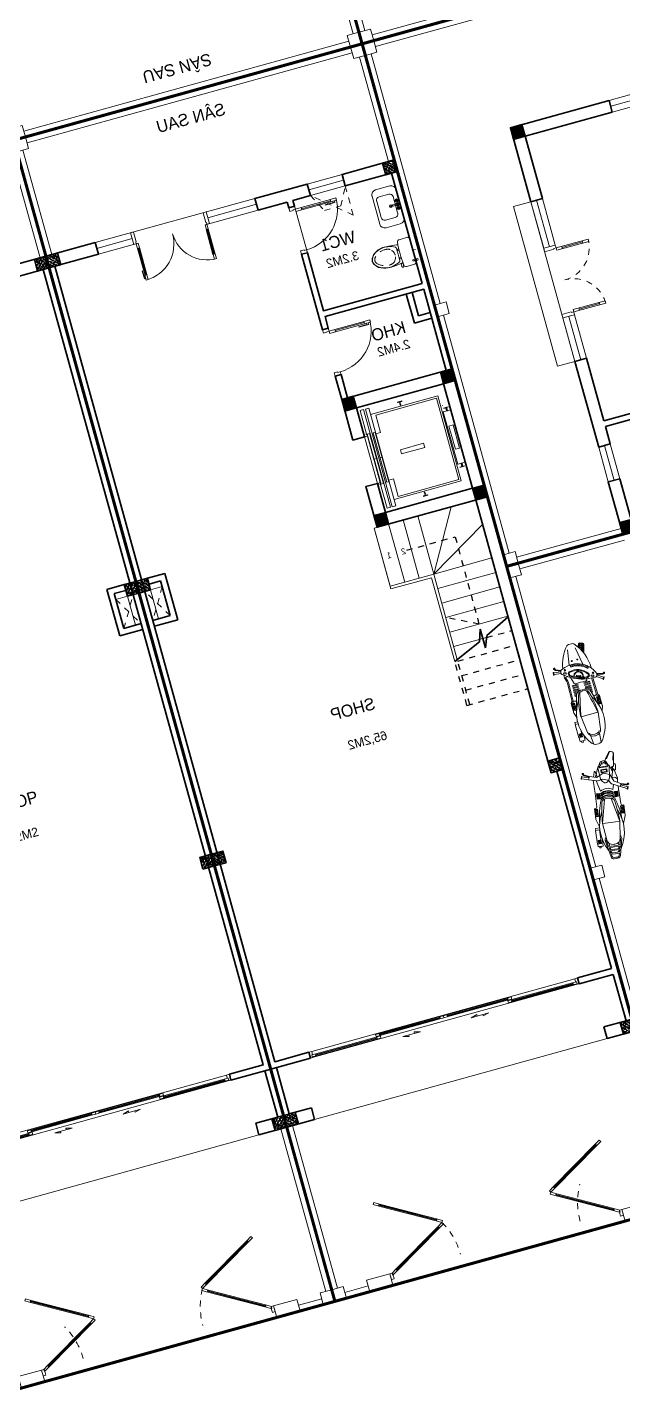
# Model space of a CAD drawing. Header units: metres. Extents: x 568336 to 569219, y 2065964 to 2066430.
# Drawn here: x 568522.05 to 568531.94, y 2066368.65 to 2066391.43 of the extents above; entities that cross this region are included whole.
import ezdxf

# ---------------------------------------------------------------- set-up
doc = ezdxf.new("R2010")
doc.units = ezdxf.units.M
for name, pattern in [('$AUDIT_BAD_LTYPE2', [0]), ('DASHDOT2', [0.5, 0.25, -0.125, 0, -0.125]), ('HIDDEN', [0.375, 0.25, -0.125]), ('HIDDEN2', [0.1875, 0.125, -0.0625]), ('xref-thap C (mb tang 32-2)$0$HIDDEN', [0.375, 0.25, -0.125])]:
    doc.linetypes.add(name, pattern=pattern)
doc.layers.get('0').update_dxf_attribs({"linetype": 'CONTINUOUS'})
for name, color, linetype, lineweight in [('-CONCRETE', 1, 'CONTINUOUS', 35), ('-DIM', 9, 'CONTINUOUS', 13), ('-DOOR', 137, 'CONTINUOUS', 9), ('-FURNITURE', 46, 'CONTINUOUS', 9), ('-HATCH', 8, 'CONTINUOUS', 5), ('-HIDE', 3, 'HIDDEN', 13), ('-LINE1', 7, 'CONTINUOUS', 18), ('-LINE2', 252, 'CONTINUOUS', 9), ('-STEEL1', 1, 'CONTINUOUS', 35), ('-TEXT', 7, 'CONTINUOUS', 15), ('-WALL', 4, 'CONTINUOUS', 35), ('text', 7, 'CONTINUOUS', 13), ('TEXT25', 2, 'CONTINUOUS', 13)]:
    doc.layers.add(name, color=color, linetype=linetype, lineweight=lineweight)
for name, color, linetype in [('-RANH GIOI LO DAT', 12, 'CONTINUOUS'), ('1-NETMANH', 8, 'CONTINUOUS'), ('APOLIC', 7, 'CONTINUOUS')]:
    doc.layers.add(name, color=color, linetype=linetype)
doc.styles.add('SVN_AVO_thuong', font='')
doc.styles.add('T1', font='', dxfattribs={"height": 200})
doc.styles.add('vnavanth', font='', dxfattribs={"width": 0.8})
doc.styles.get('SVN_AVO_thuong').set_extended_font_data('SVN-Avo')
doc.styles.get('T1').set_extended_font_data('VNgeometric Light')
doc.styles.get('vnavanth').set_extended_font_data('.VnAvantH')

# ---------------------------------------------------------------- blocks, each defined once
blk = doc.blocks.new('A$C49AC32B8')
h = blk.add_hatch()
h.set_pattern_fill('ANSI31', color=256, scale=100, angle=405, style=0)
h.set_pattern_definition([(90, (1628.179, -139081.394), (-12.5, 1e-15), [])])
h.paths.add_polyline_path([(-545, -149), (-545, -107), (-667, -107), (-667, -149)])
h.paths.add_polyline_path([(-545, 276), (-545, 319), (-667, 319), (-667, 276)])
h = blk.add_hatch()
h.set_pattern_fill('ANSI31', color=256, scale=150, angle=315, style=0)
h.set_pattern_definition([(2e-15, (1485.97, -142180.918), (2e-15, 18.75), [])])
edge = h.paths.add_edge_path()
edge.add_arc((142, 1), 10, 291.0634, 432.0495)
edge.add_arc((142, 169), 10, 287.9505, 428.9366)
edge.add_arc((204, 63), 30, 298.7342, 336.6848)
edge.add_arc((204, 107), 30, 383.3152, 421.2658)
edge.add_line((152, 3), (218, 36))
edge.add_line((152, 167), (218, 133))
edge.add_line((146, 10), (129, 18))
edge.add_line((129, 18), (129, 82))
edge.add_line((129, 146), (129, 82))
edge.add_line((146, 159), (129, 146))
edge.add_arc((153, 85), 85.6, 336.6848, 359.9863)
edge.add_arc((153, 85), 85.6, 360.0137, 383.3152)
for points in [[(-199, 441, 2.509808), (-207, 452)], [(-594, 214, 0.25966), (-1245, 189, 0.25966)], [(-403, 141, 0.365685), (-444, 190, 0.035711), (-794, 231), (-1073, 197)], [(-839, 284), (-712, 329), (-712, 329, -0.085491), (-702, 331), (-535, 331), (-535, 315), (-535, 315, 0.389594), (-508, 286), (-508, 286), (-285, 281), (-285, 281, 0.038668), (-280, 281), (-280, 281, 0.005075), (-210, 283)], [(-765, -104, 0.080514), (-403, -28), (-403, -28, 0.201101), (-366, 85), (-366, 85, 0.201101), (-403, 198), (-403, 198, 0.080514), (-765, 273)], [(-244, 438, 1), (-248, 447), (-248, 447), (-280, 433), (-280, 433, 1), (-276, 424)], [(-10, -301), (-42, -189), (7, -167), (7, -167), (-21, -52), (-21, -52, -0.213812), (-21, -44), (-21, -44), (32, 67), (32, 67, 0.201882), (33, 75), (33, 75), (0, 164), (0, 164, 0.201882), (-5, 169), (-5, 169), (-117, 220), (-117, 220, -0.213812), (-123, 226), (-123, 226), (-175, 332), (-175, 332), (-226, 318), (-278, 434)], [(-226, 318), (-163, 182), (-163, 182, 0.213812), (-158, 176), (-158, 176), (-95, 132), (-61, 38), (-81, -36), (-81, -36, 0.213812), (-81, -44), (-81, -44), (-42, -189)], [(-185, 330), (-211, 418), (-211, 418, -0.119246), (-211, 432), (-211, 432), (-207, 453)], [(-199, 441), (-201, 433), (-201, 433, 0.119246), (-200, 418), (-200, 418), (-175, 332)], [(-149, 279), (-78, 291), (74, 249, -1.090751), (74, 234, 0.1744), (38, 220), (146, 178), (146, 178, -0.70664), (146, 159)], [(-64, 196, 0.330008), (-78, 272), (-78, 272, -0.752015), (-78, 291)], [(232, 118, 0.024274), (362, 201), (362, 201, 0.338506), (373, 235), (373, 235), (373, 235), (364, 260), (364, 260, 0.338506), (333, 279), (333, 279, 0.032613), (128, 248), (128, 248), (127, 238), (53, 214)], [(160, 255, 0.671768), (145, 286), (145, 286), (70, 279), (70, 279, 0.734542), (71, 250)], [(-1030, 202, 0.218308), (-1079, 224), (-1079, 224), (-1360, 164), (-1360, 164, 0.353851), (-1399, 115), (-1399, 85), (-1399, 54, 0.353851), (-1360, 5), (-1360, 5), (-1079, -55), (-1079, -55, 0.218308), (-1030, -33)], [(-1280, 161, 0.112845), (-1300, 121)], [(-1300, 49, 0.112845), (-1280, 9)], [(-1075, 205), (-1073, 197), (-1073, 197, 0.379173), (-1161, 98)], [(-1073, -27, -0.379173), (-1161, 72, 0.379173), (-1073, -27), (-1073, -27), (-1075, -35)], [(-1073, -27), (-794, -61), (-794, -61, 0.035711), (-444, -21), (-444, -21, 0.365685), (-403, 28)], [(-415, -4, 0.315879), (-415, 173)], [(-75, -66), (-259, -18), (-259, -18, 0.336681), (-259, 187), (-259, 187), (-176, 209)], [(137, 182), (-58, 160), (-58, 160, 0.114874), (-118, 116), (-118, 116, 0.363628), (-118, 51), (-118, 51, 0.117419), (-57, 6)], [(-17, -71), (146, -9), (146, -9, 0.70664), (146, 10)], [(152, 3), (218, 36), (218, 36, 0.167121), (231, 51), (231, 51, 0.102024), (238, 85), (238, 85, 0.102024), (231, 119), (231, 119, 0.167121), (218, 133), (218, 133), (152, 167)], [(-1245, -19, 0.25966), (-594, -44)], [(-61, -117), (-136, -117), (-136, -117, 0.010417), (-280, -111), (-280, -111, 0.038668), (-285, -111), (-285, -111), (-508, -116), (-508, -116, 0.389594), (-535, -146), (-535, -146), (-535, -161), (-702, -161, -0.085491), (-712, -159), (-712, -159), (-839, -114)], [(38, -50, 0.1744), (74, -64), (74, -64, -1.090751), (74, -79), (74, -79), (-9, -102)], [(-3, -171), (34, -256), (34, -256, 0.119246), (43, -267), (43, -267), (59, -280)], [(7, -167), (43, -249), (43, -249, 0.119246), (51, -261), (51, -261), (58, -266)], [(-12, -302, 1), (-9, -312), (-9, -312), (24, -302), (24, -302, 1), (22, -292)], [(59, -280, 2.509808), (58, -266)]]:
    blk.add_lwpolyline(points, format="xyb")
for points in [[(-403, 28), (-794, -61), (-794, -61), (-794, 85), (-794, 231), (-794, 231), (-403, 141)], [(-276, 424), (-244, 438)], [(-197, 326), (-246, 437)], [(82, 203), (118, 217), (127, 238)], [(227, 253), (352, 275)], [(-1262, 151), (-1289, 148)], [(-1262, 19), (-1289, 21)], [(-1206, 156), (-1242, 153)], [(-1206, 13), (-1242, 17)], [(-1075, 205), (-1186, 181), (-1186, 85), (-1186, -11), (-1075, -35)], [(-1136, 164), (-1186, 158)], [(-1136, 6), (-1186, 11)], [(38, 220), (-61, 195)], [(-58, 6), (131, -14)], [(146, 159), (129, 146), (129, 82), (129, 18), (146, 10)], [(263, 153), (373, 216)], [(-1121, -185), (-1165, -185), (-1165, -99), (-1031, -99)], [(-859, -116), (-859, -185), (-892, -185)], [(38, -50), (-21, -44)], [(-14, -176), (19, -293)], [(-12, -302), (22, -292)]]:
    blk.add_lwpolyline(points)
for points in [[(-667, 319), (-667, 276), (-545, 276), (-545, 319)], [(-382, 207), (-382, 262), (-373, 262), (-373, 207)], [(-362, 207), (-362, 262), (-353, 262), (-353, 207)], [(-342, 207), (-342, 262), (-333, 262), (-333, 207)], [(-322, 207), (-322, 262), (-313, 262), (-313, 207)], [(-302, 207), (-302, 262), (-293, 262), (-293, 207)], [(-1262, 165), (-1300, 157), (-1300, 85), (-1300, 13), (-1300, 13), (-1262, 5), (-1262, 85)], [(-1242, 169), (-1242, 85), (-1242, 1), (-1242, 1), (-1206, -7), (-1206, -7), (-1206, 85), (-1206, 177), (-1206, 177)], [(-1161, 85), (-1161, 98)], [(-1161, 85), (-1161, 72)], [(95, 132), (95, 35), (44, 35), (44, 132)], [(85, 122), (85, 45), (54, 45), (54, 122)], [(-1165, -135), (-1165, -161), (-1188, -161), (-1188, -135)], [(-892, -190), (-892, -123), (-1121, -123), (-1121, -190)], [(-1111, -130), (-1111, -138), (-1063, -138), (-1063, -130)], [(-1111, -145), (-1111, -152), (-1063, -152), (-1063, -145)], [(-1111, -159), (-1111, -167), (-1063, -167), (-1063, -159)], [(-667, -149), (-667, -107), (-545, -107), (-545, -149)], [(-382, -37), (-382, -92), (-373, -92), (-373, -37)], [(-362, -37), (-362, -92), (-353, -92), (-353, -37)], [(-342, -37), (-342, -92), (-333, -92), (-333, -37)], [(-322, -37), (-322, -92), (-313, -92), (-313, -37)], [(-302, -37), (-302, -92), (-293, -92), (-293, -37)]]:
    blk.add_lwpolyline(points, close=True)
for points in [[(-1379, 115), (-1379, 85), (-1379, 54), (-1379, 54, 0.353851), (-1356, 25), (-1356, 25), (-1320, 17), (-1320, 17), (-1320, 85), (-1320, 152), (-1320, 152), (-1356, 145), (-1356, 145, 0.353851)], [(-366, 187), (-379, 187), (-379, 187, -0.363938), (-379, -18), (-379, -18), (-366, -18), (-366, -18, 0.336681)], [(-329, 187), (-342, 187), (-342, 187, -0.363938), (-342, -18), (-342, -18), (-329, -18), (-329, -18, 0.336681)], [(-311, 187), (-298, 187), (-298, 187, -0.336681), (-298, -18), (-298, -18), (-311, -18), (-311, -18, 0.363938)]]:
    blk.add_lwpolyline(points, format="xyb", close=True)
blk = doc.blocks.new('A$C1D9F77BD')
h = blk.add_hatch()
h.set_pattern_fill('ANSI31', color=256, scale=100, angle=405, style=0)
h.set_pattern_definition([(90, (2076.775, -139234.453), (-12.5, 1e-15), [])])
h.paths.add_polyline_path([(-219, -260), (-219, -302), (-97, -302), (-97, -260)])
h.paths.add_polyline_path([(-97, 123), (-97, 166), (-219, 166), (-219, 123)])
h = blk.add_hatch()
h.set_pattern_fill('ANSI31', color=256, scale=170, angle=335, style=0)
h.set_pattern_definition([(20, (-186.436, -139188.296), (-7.267928, 19.9684682), [])])
h.paths.add_polyline_path([(494, -160), (533, -162, 0.210627), (424, 135), (397, 109, -0.250766)])
h = blk.add_hatch()
h.set_pattern_fill('BOX', color=256, scale=60, angle=290, style=0)
h.set_pattern_definition([(20, (2080.745, -138865.224), (-20.521209, 56.381557), []), (20, (2085.875, -138879.32), (-20.521209, 56.381557), []), (290, (2080.745, -138865.224), (56.381557, 20.521209), [-15, 15]), (290, (2094.84, -138860.093), (56.381557, 20.521209), [-15, 15]), (290, (2108.936, -138854.963), (56.381557, 20.521209), [15, -15]), (290, (2123.03, -138849.83), (56.381557, 20.521209), [15, -15]), (20, (2091.006, -138893.414), (-20.521209, 56.381557), [15, -15]), (20, (2096.136, -138907.51), (-20.521209, 56.381557), [15, -15])])
h.paths.add_polyline_path([(830, 67, 0.414214), (842, 93), (833, 116), (825, 139, 0.414214), (799, 151), (658, 113, -0.052547), (783, 45)])
for p, q in [((157, 313), (186, 333)), ((163, 305), (192, 325)), ((231, 209), (165, 307)), ((257, 224), (190, 323)), ((243, 329), (247, 350)), ((275, 231), (243, 220)), ((268, 231), (244, 315)), ((253, 329), (255, 338)), ((278, 234), (254, 315)), ((-687, 10), (-840, -5)), ((-346, 78), (-624, 44)), ((-346, -68), (-344, 78)), ((-263, 176), (-340, 149)), ((-87, 178), (-253, 178)), ((-87, 178), (-59, 152)), ((-87, 162), (-87, 178)), ((-59, 132), (-72, 83)), ((228, 148), (-59, 152)), ((230, 128), (-59, 132)), ((226, 181), (233, 80)), ((237, 47), (228, 44)), ((279, 102), (286, 105)), ((289, -4), (286, 5)), ((286, 2), (289, -7)), ((397, 109), (424, 135)), ((786, -5), (488, 47)), ((658, 113), (799, 151)), ((783, 45), (830, 67)), ((825, 139), (842, 93)), ((833, 116), (842, 92)), ((-854, -55), (-854, -81)), ((-687, -147), (-840, -132)), ((-712, -55), (-712, -68)), ((-712, -81), (-712, -68)), ((-346, -214), (-624, -180)), ((-346, -68), (-348, -214)), ((-59, -269), (-72, -219)), ((330, -208), (228, -181)), ((339, -142), (342, -151)), ((401, -228), (409, -226)), ((494, -160), (533, -162)), ((786, -132), (532, -176)), ((866, -43), (866, -93)), ((-263, -312), (-340, -285)), ((-87, -314), (-253, -314)), ((-67, -299), (-87, -314)), ((-87, -299), (-87, -314)), ((214, -264), (-59, -269)), ((222, -284), (-59, -289)), ((347, -293), (349, -309)), ((413, -325), (352, -241)), ((436, -343), (449, -460)), ((484, -331), (452, -343)), ((465, -337), (479, -457)), ((474, -335), (510, -415)), ((484, -331), (518, -409)), ((518, -426), (535, -440)), ((526, -420), (533, -426)), ((447, -460), (481, -456)), ((448, -470), (482, -466))]:
    blk.add_line(p, q)
for points in [[(-219, 166), (-219, 123), (-97, 123), (-97, 166)], [(243, 167), (258, 126), (277, 133), (262, 174)], [(301, -38), (327, -108), (340, -103), (314, -33)], [(-736, -288), (-736, -314), (-760, -314), (-760, -288)], [(-662, -284), (-662, -291), (-615, -291), (-615, -284)], [(-662, -298), (-662, -305), (-615, -305), (-615, -298)], [(-662, -312), (-662, -320), (-615, -320), (-615, -312)], [(-219, -302), (-219, -260), (-97, -260), (-97, -302)], [(417, -303), (402, -263), (421, -256), (436, -296)]]:
    blk.add_lwpolyline(points, close=True)
at = {"linetype": 'HIDDEN2', "ltscale": 200}
for points in [[(21, 54), (21, 80), (6, 80), (6, 59)], [(53, 36), (53, 80), (38, 80), (38, 48)], [(70, -143), (70, -217), (85, -217), (85, 80), (70, 80), (70, 7)], [(6, -196), (6, -217), (21, -217), (21, -190)], [(38, -184), (38, -217), (53, -217), (53, -172)]]:
    blk.add_lwpolyline(points, dxfattribs=at)
for points in [[(103, 80), (103, -217), (118, -217), (118, 80)], [(141, 80), (141, -217), (157, -217), (157, 80)], [(175, 80), (175, -217), (190, -217), (190, 80)]]:
    blk.add_lwpolyline(points, close=True, dxfattribs=at)
for points in [[(-673, -338), (-736, -338), (-736, -252), (-655, -252)], [(-575, -277), (-673, -277), (-673, -343), (-443, -343), (-443, -290)], [(-410, -288), (-410, -338), (-443, -338)]]:
    blk.add_lwpolyline(points)
for centre, radius in [((306, 173), 12.8), ((588, -21), 7.7), ((588, -116), 7.7), ((470, -267), 12.8)]:
    blk.add_circle(centre, radius)
for centre, radius, start, end in [((160, 309), 5, 124.1044, 304.1044), ((189, 329), 5, 304.1044, 124.1044), ((273, 323), 30, 169.0525, 196.2532), ((257, 348), 10, 259.1414, 172.2448), ((283, 324), 30, 169.0525, 196.2532), ((141, -138), 393, 330.5976, 70.0474), ((-754, -55), 100, 117.4832, 180), ((-427, -480), 634, 55.5021, 126.0244), ((-612, -55), 100, 96.9386, 180), ((-544, -68), 141, 150.1191, 209.8708), ((-640, -13), 30, 97.8829, 150.1191), ((-344, -1040), 1118, 69.8271, 90.0821), ((-1499, -5836), 6026, 75.1425, 78.9494), ((-253, 148), 30, 90, 109.5456), ((-369, -1036), 1157, 69.0112, 80.8998), ((-57, 162), 30, 180, 265.1424), ((-92, -68), 154, 329.829, 30.171), ((-4, -12), 50, 0, 25.0581), ((-71, -55), 153, 355.1878, 40.6702), ((235, 15), 30, 104.7219, 204.7762), ((-4326, -68), 4535, 359.103, 0.897), ((216, 158), 30, 265.1424, 274.0002), ((254, 191), 30, 110.3225, 200.3225), ((916, 150), 686, 185.8827, 214.7623), ((303, 58), 50, 110.3225, 185.9041), ((808, 110), 557, 185.9041, 214.741), ((303, 58), 35, 110.3225, 185.9041), ((808, 110), 542, 185.9041, 214.741), ((296, 55), 50, 71.5538, 110.3225), ((296, 55), 35, 71.5538, 110.3225), ((314, -74), 81.8, 290.3225, 110.3225), ((148, -134), 273, 345.336, 55.3091), ((148, -134), 288, 345.336, 55.3091), ((399, -513), 678, 48.0397, 90.6167), ((194, -117), 303, 351.845, 48.155), ((806, 132), 20, 20, 110), ((823, 86), 20, 290, 20), ((-754, -81), 100, 180, 242.5168), ((-427, 343), 634, 233.9756, 304.5871), ((-612, -81), 100, 180, 263.0614), ((-640, -124), 30, 209.8708, 262.182), ((-1307, 4922), 5225, 280.57, 285.0028), ((-349, 930), 1145, 270.1592, 289.9315), ((-369, 899), 1157, 279.1002, 290.9888), ((-4, -125), 50, 334.9419, 0), ((-71, -81), 153, 319.3298, 4.8122), ((235, -152), 30, 155.2238, 255.2781), ((314, -74), 71.8, 290.3225, 110.3225), ((391, -179), 50, 214.741, 290.3225), ((391, -179), 35, 214.741, 290.3225), ((382, -185), 35, 290.3225, 329.0913), ((384, -182), 50, 290.3225, 329.0913), ((399, 376), 678, 278.7378, 311.9603), ((816, -43), 50, 0, 43.6257), ((816, -93), 50, 316.9817, 0), ((-253, -284), 30, 250.4544, 270), ((-57, -299), 30, 94.8576, 180), ((-57, -299), 10, 94.8576, 180), ((216, -294), 30, 85.9998, 94.8576), ((246, -452), 189, 57.9343, 98.2692), ((242, -515), 232, 62.5839, 94.9315), ((63, -206), 297, 342.9493, 351.9218), ((613, -5068), 4766, 92.5649, 93.1782), ((441, -315), 30, 200.3225, 290.3225), ((537, -403), 30, 203.7468, 230.9475), ((545, -397), 30, 203.7468, 230.9475), ((541, -432), 10, 227.7552, 140.8586), ((447, -465), 5, 96.5406, 276.5406), ((482, -461), 5, 276.5406, 96.5406)]:
    blk.add_arc(centre, radius, start, end)
blk = doc.blocks.new('M32-T1')
at = {"layer": '-LINE1', "ltscale": 10}
for points in [[(200066.324, -1016455.591), (200266.324, -1016455.591), (200266.324, -1016255.591), (200066.324, -1016255.591)], [(205266.324, -1016455.591), (205466.324, -1016455.591), (205466.324, -1016255.591), (205266.324, -1016255.591)]]:
    blk.add_lwpolyline(points, close=True, dxfattribs=at)
at = {"layer": '-LINE1'}
for points in [[(200066.324, -1016355.591), (194666.324, -1016355.591)], [(205266.324, -1016355.591), (200266.324, -1016355.591)], [(205366.324, -1018255.591), (205366.324, -1016455.591)]]:
    blk.add_lwpolyline(points, dxfattribs=at)
at = {"layer": '-RANH GIOI LO DAT', "linetype": 'HIDDEN', "ltscale": 10, "const_width": 50}
blk.add_lwpolyline([(199451.418, -1036598.047), (205466.324, -1036132.558), (205466.324, -1016255.591), (194466.324, -1016255.591), (194466.324, -1031983.84)], close=True, dxfattribs=at)
at = {"layer": '-FURNITURE', "xscale": -1}
for name, p, rotation in [('A$C49AC32B8', (201706.523, -1016816.461), 172.3453467381119), ('A$C1D9F77BD', (203075.7, -1016994.262), 180)]:
    blk.add_blockref(name, p, dxfattribs=dict(at, rotation=rotation))
blk = doc.blocks.new('A$C5C575821')
at = {"layer": '-CONCRETE'}
h = blk.add_hatch(color=256, dxfattribs=at)
h.dxf.hatch_style = 1
h.paths.add_polyline_path([(0, 200), (0, 0), (200, 0), (200, 200)])
blk.add_lwpolyline([(0, 0), (200, 0), (200, 200), (0, 200)], close=True, dxfattribs=at)
blk = doc.blocks.new('*U45')
for p, q in [((-1110, 450), (-1150, 450)), ((-1130, 100), (-1130, 450)), ((-90, 450), (-50, 450)), ((-70, 100), (-70, 450)), ((-1110, 100), (-1150, 100)), ((-90, 100), (-50, 100))]:
    blk.add_line(p, q)
for points in [[(-1150, 0), (-1110, 0), (-1110, 550), (-1150, 550)], [(-50, 0), (-90, 0), (-90, 550), (-50, 550)], [(-1200, -200), (-1140, -200), (-1140, -40), (-1150, -40), (-1150, 0), (-1200, 0)], [(0, -200), (-60, -200), (-60, -40), (-50, -40), (-50, 0), (0, 0)]]:
    blk.add_lwpolyline(points, close=True)
at = {"linetype": 'HIDDEN', "ltscale": 0.1}
for centre, start, end in [((-1150, 0), 0, 90), ((-50, 0), 90, 180)]:
    blk.add_arc(centre, 550, start, end, dxfattribs=at)
blk = doc.blocks.new('M33-T1')
at = {"layer": '-DOOR'}
for p, q in [((197852, -1084900), (200602, -1084900)), ((201677, -1086600), (201677, -1088000)), ((201677, -1088000), (201677, -1086600)), ((201777, -1086600), (201777, -1088000)), ((201777, -1088000), (201777, -1086600)), ((201877, -1086600), (201877, -1088000)), ((201877, -1088000), (201877, -1086600))]:
    blk.add_line(p, q, dxfattribs=at)
for points in [[(196377, -1084900), (195777, -1084900), (195777, -1085100), (196377, -1085100)], [(197852, -1084900), (198602, -1084900), (198602, -1085100), (197852, -1085100)], [(199802, -1084900), (200602, -1084900), (200602, -1085100), (199802, -1085100)]]:
    blk.add_lwpolyline(points, close=True, dxfattribs=at)
for points in [[(195777, -1085000), (196377, -1085000)], [(197852, -1085000), (198602, -1085000)], [(199802, -1085000), (200602, -1085000)]]:
    blk.add_lwpolyline(points, dxfattribs=at)
at = {"layer": '-LINE1', "ltscale": 10}
for points in [[(194877, -1083100), (195077, -1083100), (195077, -1082900), (194877, -1082900)], [(199177, -1083100), (199377, -1083100), (199377, -1082900), (199177, -1082900)], [(203677, -1083100), (203877, -1083100), (203877, -1082900), (203677, -1082900)]]:
    blk.add_lwpolyline(points, close=True, dxfattribs=at)
at = {"layer": '-LINE1'}
for points in [[(199177, -1083000), (195077, -1083000)], [(203677, -1083000), (199377, -1083000)], [(194977, -1083100), (194977, -1084900)], [(203777, -1087400), (203777, -1083100)], [(200602, -1084900), (200602, -1084600), (197852, -1084600), (197852, -1084900)]]:
    blk.add_lwpolyline(points, dxfattribs=at)
at = {"layer": '-RANH GIOI LO DAT', "linetype": 'HIDDEN', "ltscale": 10, "const_width": 50}
blk.add_lwpolyline([(203877, -1102080), (203877, -1082900), (194877, -1082900), (194877, -1102777)], close=True, dxfattribs=at)
at = {"layer": '-WALL'}
for p, q in [((195777, -1084900), (194877, -1084900)), ((195777, -1085100), (195077, -1085100)), ((195777, -1084900), (195777, -1085100)), ((197852, -1084900), (196377, -1084900)), ((196377, -1084900), (196377, -1085100)), ((196677, -1085100), (196377, -1085100)), ((196677, -1086300), (196677, -1085100)), ((196777, -1086300), (196777, -1085100)), ((197852, -1085100), (196777, -1085100)), ((197852, -1085100), (197852, -1084900)), ((201877, -1084900), (200602, -1084900)), ((200602, -1084900), (200602, -1085100)), ((201677, -1085100), (200602, -1085100)), ((201677, -1086600), (201677, -1085100)), ((201877, -1086600), (201877, -1084900)), ((201877, -1086600), (201677, -1086600))]:
    blk.add_line(p, q, dxfattribs=at)
at = {"layer": '-DOOR', "rotation": 180}
blk.add_blockref('*U45', (198602, -1085100), dxfattribs=at)
at = {"layer": '-WALL', "xscale": -1}
for p in [(195077, -1085100), (201877, -1085100)]:
    blk.add_blockref('A$C5C575821', p, dxfattribs=at)
blk = doc.blocks.new('M34-T1')
at = {"layer": '-LINE1', "ltscale": 10}
blk.add_lwpolyline([(193625, -1149654), (193825, -1149654), (193825, -1149454), (193625, -1149454)], close=True, dxfattribs=at)
at = {"layer": '-LINE1'}
for points in [[(198125, -1149554), (193825, -1149554)], [(198125, -1149554), (193825, -1149554)], [(193725, -1149654), (193725, -1153954)], [(193725, -1149654), (193725, -1153954)]]:
    blk.add_lwpolyline(points, dxfattribs=at)
at = {"layer": '-RANH GIOI LO DAT', "linetype": 'HIDDEN', "ltscale": 10, "const_width": 50}
blk.add_lwpolyline([(202625, -1167938), (202625, -1149454), (193625, -1149454), (193625, -1168635)], close=True, dxfattribs=at)
blk.add_lwpolyline([(202625, -1167938), (202625, -1149454), (193625, -1149454), (193625, -1168635)], close=True, dxfattribs=at)
blk = doc.blocks.new('A$C18091ED7')
for p, q in [((0, -42), (0, 0)), ((146, -27), (179, -27)), ((146, -27), (146, -30)), ((146, -30), (166, -30)), ((153, -37), (146, -30)), ((152, 0), (152, -27)), ((152, 0), (179, 0)), ((153, -37), (166, -37)), ((153, -40), (153, -37)), ((153, -40), (178, -40)), ((153, -40), (178, -40)), ((153, -40), (153, -42)), ((185, -30), (166, -30)), ((178, -37), (166, -37)), ((185, -30), (178, -37)), ((178, -37), (178, -40)), ((178, -40), (178, -42)), ((179, 0), (179, -27)), ((179, -27), (185, -27)), ((185, -27), (185, -30)), ((-83, -267), (-83, -300)), ((-83, -278), (-83, -288)), ((-61, -290), (-83, -290)), ((-63, -265), (-81, -265)), ((-61, -267), (-61, -300)), ((61, -267), (61, -300)), ((61, -290), (83, -290)), ((63, -265), (81, -265)), ((83, -267), (83, -300)), ((83, -278), (83, -288)), ((165, -262), (165, -290)), ((168, -260), (228, -260)), ((168, -292), (207, -292)), ((231, -274), (231, -262))]:
    blk.add_line(p, q)
for points in [[(230, -219, -0.137407), (225, -235), (222, -241, -0.236081), (198, -255, -0.051961), (-198, -255, -0.236081), (-222, -241), (-225, -235, -0.137407), (-230, -219), (-230, -72, -0.198912), (-226, -63), (-209, -46, -0.198912), (-200, -42), (0, -42), (200, -42, -0.198912), (209, -46), (226, -63, -0.198912), (230, -72)], [(144, -619, -0.212405), (26, -734, -0.027685), (-1, -739, -0.022279), (-26, -734, -0.212405), (-144, -619, -0.142796), (-167, -428, -0.093005), (-128, -309, -0.256439), (-111, -300), (0, -300), (111, -300, -0.256439), (128, -309, -0.093005), (167, -428, -0.142796)]]:
    blk.add_lwpolyline(points, format="xyb", close=True)
at = {"linetype": 'xref-thap C (mb tang 32-2)$0$HIDDEN', "ltscale": 100}
blk.add_lwpolyline([(61, -669, -0.199031), (0, -699, -0.199031), (-61, -669, -0.218924), (-132, -478, -0.153791), (-112, -404, -0.236701), (0, -348, -0.236701), (112, -404, -0.153791), (132, -478, -0.218924)], format="xyb", close=True, dxfattribs=at)
blk.add_circle((166, -78), 13.9)
for centre, radius, start, end in [((-81, -267), 1.98, 90, 180), ((-63, -267), 1.98, 0, 90), ((63, -267), 1.98, 90, 180), ((81, -267), 1.98, 0, 90), ((168, -262), 2.47, 90, 180), ((168, -290), 2.47, 180, 270), ((207, -277), 15.5, 270, 306.4659), ((168, -225), 80.1, 306.4659, 320.3123), ((228, -274), 2.47, 320.3123, 0)]:
    blk.add_arc(centre, radius, start, end)
for points in [[(-156, -259), (-157, -267), (-164, -328), (-169, -385), (-184, -528), (-136, -679), (-50, -735), (-20, -741), (0, -744)], [(156, -259), (157, -267), (164, -328), (169, -385), (184, -528), (136, -679), (50, -735), (20, -741), (0, -744)]]:
    blk.add_open_spline(points, degree=3, knots=[130.613938, 130.613938, 130.613938, 130.613938, 152.852109, 311.129351, 417.703951, 561.383393, 697.692632, 710.812262, 710.812262, 710.812262, 710.812262])
blk = doc.blocks.new('X-5M-DH-2-CORE$0$A$C75E80C28')
at = {"layer": '-LINE2', "linetype": 'Continuous', "ltscale": 2}
for p, q in [((-731, -149), (731, -149)), ((-731, -1305), (-731, -149)), ((-700, -179), (700, -179)), ((-700, -1225), (-700, -179)), ((-557, -112), (-560, -112)), ((-510, -22), (-510, -51)), ((-507, -22), (-510, -22)), ((-510, -109), (-510, -79)), ((-507, -22), (-507, -51)), ((-507, -109), (-507, -79)), ((-456, -57), (-501, -57)), ((-456, -60), (-501, -60)), ((-456, -70), (-501, -70)), ((-456, -73), (-501, -73)), ((-453, -63), (-453, -67)), ((-450, -63), (-450, -67)), ((450, -63), (450, -67)), ((453, -63), (453, -67)), ((456, -57), (501, -57)), ((456, -60), (501, -60)), ((456, -70), (501, -70)), ((456, -73), (501, -73)), ((457, -112), (460, -112)), ((507, -22), (510, -22)), ((507, -22), (507, -51)), ((507, -109), (507, -79)), ((510, -22), (510, -51)), ((510, -109), (510, -79)), ((700, -1225), (700, -179)), ((731, -1305), (731, -149)), ((840, -1305), (-840, -1305)), ((-840, -1365), (-840, -1305)), ((840, -1365), (-840, -1365)), ((-700, -1225), (-400, -1225)), ((425, -1309), (-425, -1309)), ((-425, -1343), (-425, -1309)), ((425, -1343), (-425, -1343)), ((-400, -1305), (-400, -1225)), ((0, -1309), (0, -1343)), ((700, -1225), (400, -1225)), ((400, -1305), (400, -1225)), ((425, -1343), (425, -1309)), ((840, -1365), (840, -1305)), ((840, -1395), (-840, -1395)), ((-840, -1395), (-840, -1455)), ((-840, -1455), (-435, -1455)), ((-435, -1450), (-435, -1460)), ((-435, -1450), (-400, -1450)), ((-435, -1460), (-425, -1460)), ((-435, -1490), (-435, -1500)), ((-435, -1490), (-425, -1490)), ((-435, -1500), (-400, -1500)), ((-433, -1452), (-433, -1458)), ((-433, -1452), (-402, -1452)), ((-433, -1458), (-425, -1458)), ((-433, -1492), (-433, -1498)), ((-433, -1492), (-425, -1492)), ((-433, -1498), (-402, -1498)), ((430, -1406), (-430, -1406)), ((-430, -1406), (-430, -1446)), ((430, -1446), (-430, -1446)), ((-425, -1458), (-425, -1460)), ((-425, -1490), (-425, -1492)), ((-402, -1452), (-402, -1498)), ((400, -1450), (-400, -1450)), ((-400, -1450), (-400, -1500)), ((0, -1406), (0, -1446)), ((400, -1450), (400, -1500)), ((435, -1450), (400, -1450)), ((435, -1500), (400, -1500)), ((402, -1452), (402, -1498)), ((433, -1452), (402, -1452)), ((433, -1498), (402, -1498)), ((433, -1458), (425, -1458)), ((425, -1458), (425, -1460)), ((435, -1460), (425, -1460)), ((425, -1490), (425, -1492)), ((435, -1490), (425, -1490)), ((433, -1492), (425, -1492)), ((430, -1406), (430, -1446)), ((433, -1452), (433, -1458)), ((433, -1492), (433, -1498)), ((435, -1450), (435, -1460)), ((840, -1455), (435, -1455)), ((435, -1490), (435, -1500)), ((840, -1395), (840, -1455))]:
    blk.add_line(p, q, dxfattribs=at)
for points in [[(-450, 0), (-450, -130), (450, -130), (450, 0)], [(-200, -29), (200, -29), (200, -101), (-200, -101)], [(-36, -584), (36, -584), (36, -984), (-36, -984)]]:
    blk.add_lwpolyline(points, close=True, dxfattribs=at)
for points in [[(-780, -789), (-751, -789, 0.414214), (-750, -788), (-750, -784), (-750, -780, 0.414214), (-751, -779), (-780, -779, -0.256978), (-784, -782), (-798, -782, -0.414214), (-801, -779), (-804, -749, 0.414214), (-807, -746), (-812, -746), (-812, -784), (-812, -821), (-807, -821, 0.414214), (-804, -818), (-801, -789, -0.414214), (-798, -786), (-784, -786, -0.256978), (-780, -789)], [(780, -789), (751, -789, -0.414214), (750, -788), (750, -784), (750, -780, -0.414214), (751, -779), (780, -779, 0.256978), (784, -782), (798, -782, 0.414214), (801, -779), (804, -749, -0.414214), (807, -746), (812, -746), (812, -784), (812, -821), (807, -821, -0.414214), (804, -818), (801, -789, 0.414214), (798, -786), (784, -786, 0.256978), (780, -789)]]:
    blk.add_lwpolyline(points, format="xyb", dxfattribs=at)
for centre, radius, start, end in [((-501, -51), 9.4, 180, 270), ((-501, -79), 9.4, 90, 180), ((-501, -51), 6.2, 180, 270), ((-501, -79), 6.2, 90, 180), ((-456, -63), 6.2, 0, 90), ((-456, -63), 3, 0, 90), ((-456, -67), 6.2, 270, 0), ((-456, -67), 3, 270, 0), ((456, -63), 6.2, 90, 180), ((456, -67), 6.2, 180, 270), ((456, -63), 3, 90, 180), ((456, -67), 3, 180, 270), ((501, -51), 6.2, 270, 0), ((501, -51), 9.4, 270, 0), ((501, -79), 9.4, 0, 90), ((501, -79), 6.2, 0, 90)]:
    blk.add_arc(centre, radius, start, end, dxfattribs=at)
blk = doc.blocks.new('A$C3F71457E')
at = {"layer": '-CONCRETE'}
blk.add_lwpolyline([(0, -100), (0, 400), (-1500, 400), (-1500, -1400), (0, -1400), (0, -900), (200, -900), (200, -1600), (-1700, -1600), (-1700, 600), (200, 600), (200, -100), (0, -100)], dxfattribs=at)
at = {"layer": '-LINE1'}
blk.add_line((0, -900), (0, -100), dxfattribs=at)
at = {"layer": '-WALL'}
for p in [(-1700, 400), (0, 400), (-1700, -1600), (0, -1600)]:
    blk.add_blockref('A$C5C575821', p, dxfattribs=at)
at = {"color": 2, "rotation": 90}
blk.add_blockref('X-5M-DH-2-CORE$0$A$C75E80C28', (-1500, -500), dxfattribs=at)
blk = doc.blocks.new('*U18')
at = {"linetype": '$AUDIT_BAD_LTYPE2'}
for p, q in [((70, 100), (70, 600)), ((90, 600), (90, 100))]:
    blk.add_line(p, q, dxfattribs=at)
for points in [[(50, 600), (90, 600), (90, 700), (50, 700), (50, 600)], [(50, 603), (50, 100)], [(50, 100), (90, 100), (90, 0), (50, 0), (50, 100)]]:
    blk.add_lwpolyline(points)
for points in [[(118, 495), (118, 664), (90, 664), (90, 636), (113, 636), (113, 495)], [(0, 0), (50, 0), (50, -40), (60, -40), (60, -100), (0, -100)], [(800, 0), (750, 0), (750, -40), (740, -40), (740, -100), (800, -100)]]:
    blk.add_lwpolyline(points, close=True)
at = {"linetype": '$AUDIT_BAD_LTYPE2', "ltscale": 0.3}
blk.add_arc((50, 0), 700, 0, 90, dxfattribs=at)
blk = doc.blocks.new('lavabo4')
for p, q in [((241, 0), (-241, 0)), ((-327, -86), (-327, -330)), ((-200, -138), (-200, -305)), ((141, -80), (-141, -80)), ((-74, -39), (-79, -39)), ((-74, -44), (-79, -44)), ((-67, -33), (-67, -28)), ((-67, -50), (-67, -55)), ((-63, -33), (-63, -28)), ((-63, -50), (-63, -55)), ((-57, -39), (-52, -39)), ((-57, -44), (-52, -44)), ((-9, -57), (-9, -123)), ((9, -123), (9, -57)), ((57, -39), (52, -39)), ((57, -44), (52, -44)), ((63, -33), (63, -28)), ((63, -50), (63, -55)), ((68, -33), (68, -28)), ((68, -50), (68, -55)), ((74, -39), (79, -39)), ((74, -44), (79, -44)), ((200, -305), (200, -138)), ((327, -330), (327, -86)), ((-241, -416), (241, -416)), ((-141, -363), (141, -363))]:
    blk.add_line(p, q)
for centre, radius in [((-65, -42), 24.8), ((-83, -42), 5.03), ((-65, -42), 9), ((-65, -24), 5.03), ((-65, -60), 5.03), ((-47, -42), 5.03), ((0, -159), 22.8), ((0, -159), 14.1), ((0, -42), 9), ((65, -42), 24.8), ((47, -42), 5.03), ((65, -42), 9), ((65, -24), 5.03), ((65, -60), 5.03), ((83, -42), 5.03)]:
    blk.add_circle(centre, radius)
for centre, radius, start, end in [((-241, -86), 86.1, 90, 180), ((-141, -138), 58.8, 90, 180), ((-65, -42), 18, 105.2407, 164.2093), ((-65, -42), 18, 196.2342, 253.9047), ((-65, -42), 18, 16.4413, 74.0789), ((-65, -42), 18, 286.12, 344.0884), ((0, -42), 27, 289.6514, 250.3603), ((0, -42), 18, 300.3431, 239.7554), ((0, -123), 9, 180, 0), ((65, -42), 18, 106.12, 164.0884), ((65, -42), 18, 196.4413, 254.0789), ((65, -42), 18, 16.2342, 73.9047), ((65, -42), 18, 285.2407, 344.2093), ((141, -138), 58.8, 0, 90), ((241, -86), 86.1, 0, 90), ((-241, -330), 86.1, 180, 270), ((-141, -305), 58.8, 180, 270), ((141, -305), 58.8, 270, 0), ((241, -330), 86.1, 270, 0)]:
    blk.add_arc(centre, radius, start, end)
blk = doc.blocks.new('A$Cf949713d')
at = {"layer": '-LINE1'}
for p, q in [((1754, 3250), (4, 3250)), ((1004, 2250), (427, 3250)), ((1004, 3250), (1004, 2250)), ((1254, 2250), (1254, 3250)), ((1254, 3250), (1254, 2250)), ((1504, 2250), (1504, 3250)), ((1504, 3250), (1504, 2250)), ((1754, 2250), (1754, 3250)), ((1754, 3250), (1754, 2200)), ((1004, 2250), (4, 2827)), ((1004, 780), (1004, 2250)), ((1004, 2250), (1754, 2250)), ((1054, 2200), (1054, 759)), ((1054, 2200), (1754, 2200))]:
    blk.add_line(p, q, dxfattribs=at)
at = {"layer": '-LINE1', "lineweight": 18}
for p, q in [((4, 3250), (4, 1250)), ((1004, 2250), (4, 2250)), ((1004, 2000), (4, 2000)), ((1004, 1750), (4, 1750)), ((1004, 1500), (4, 1500)), ((1004, 1250), (4, 1250)), ((1004, 1000), (439, 1000))]:
    blk.add_line(p, q, dxfattribs=at)
at = {"layer": '-WALL'}
for p, q in [((426, 1032), (0, 1235)), ((505, 1160), (503, 839)), ((570, 962), (505, 1160)), ((503, 839), (426, 1032)), ((1054, 759), (570, 962))]:
    blk.add_line(p, q, dxfattribs=at)
at = {"layer": '1-NETMANH', "linetype": 'DASHDOT2'}
for p, q in [((4, 1233), (4, 0)), ((439, 1000), (4, 1000)), ((1004, 750), (4, 750)), ((1004, 0), (1004, 780)), ((1054, 0), (1054, 759)), ((1004, 500), (4, 500)), ((1004, 250), (4, 250)), ((1054, 0), (4, 0))]:
    blk.add_line(p, q, dxfattribs=at)
blk.add_lwpolyline([(1331, 2750), (496, 2750), (502, 1250), (502, 1250), (1004, 1500), (1004, 1500)], dxfattribs=at)
at = {"layer": '-TEXT', "color": 2, "style": 'vnavanth'}
for s, p in [('2', (1351, 2698)), ('1', (1600, 2698))]:
    blk.add_text(s, height=100, dxfattribs=at).set_placement(p)
blk = doc.blocks.new('*U118')
at = {"color": 8, "ltscale": 100}
for p, q in [((50, 100), (4580, 100)), ((50, 0), (4580, 0))]:
    blk.add_line(p, q, dxfattribs=at)
at = {"ltscale": 100}
for p, q in [((105, 45), (1148, 45)), ((1148, 10), (105, 10)), ((1218, 90), (2245, 90)), ((2245, 55), (1218, 55)), ((3413, 90), (2385, 90)), ((2385, 55), (3413, 55)), ((4525, 45), (3483, 45)), ((3483, 10), (4525, 10))]:
    blk.add_line(p, q, dxfattribs=at)
for points in [[(50, 100), (0, 100), (0, 0), (50, 0), (50, 10), (35, 10), (35, 45), (50, 45)], [(4630, 0), (4580, 0), (4580, 10), (4595, 10), (4595, 45), (4580, 45), (4580, 100), (4630, 100)]]:
    blk.add_lwpolyline(points, close=True)
for points in [[(105, 32), (95, 32), (95, 22), (105, 22), (105, 10), (35, 10), (35, 45), (105, 45)], [(1148, 90), (1218, 90), (1218, 77), (1208, 77), (1208, 67), (1218, 67), (1218, 55), (1148, 55)], [(1218, 10), (1148, 10), (1148, 22), (1158, 22), (1158, 32), (1148, 32), (1148, 45), (1218, 45)], [(2245, 67), (2255, 67), (2255, 77), (2245, 77), (2245, 90), (2315, 90), (2315, 55), (2245, 55)], [(2385, 67), (2375, 67), (2375, 77), (2385, 77), (2385, 90), (2315, 90), (2315, 55), (2385, 55)], [(3483, 90), (3413, 90), (3413, 77), (3423, 77), (3423, 67), (3413, 67), (3413, 55), (3483, 55)], [(3413, 10), (3483, 10), (3483, 22), (3473, 22), (3473, 32), (3483, 32), (3483, 45), (3413, 45)], [(4525, 32), (4535, 32), (4535, 22), (4525, 22), (4525, 10), (4595, 10), (4595, 45), (4525, 45)]]:
    blk.add_lwpolyline(points, close=True, dxfattribs=at)
at = {"color": 8, "ltscale": 100}
for points in [[(1158, 32), (1158, 22), (95, 22), (95, 32)], [(1208, 67), (1208, 77), (2255, 77), (2255, 67)], [(3423, 67), (3423, 77), (2375, 77), (2375, 67)], [(3473, 32), (3473, 22), (4535, 22), (4535, 32)]]:
    blk.add_lwpolyline(points, close=True, dxfattribs=at)
for points in [[(1677, -65), (1677, -90), (1577, -65), (1877, -65), (1777, -40), (1777, -65)], [(2954, -65), (2954, -90), (3054, -65), (2754, -65), (2854, -40), (2854, -65)]]:
    blk.add_lwpolyline(points)
blk = doc.blocks.new('*U117')
for points in [[(22, 564), (22, 734), (50, 734), (50, 706), (27, 706), (27, 564)], [(0, 0), (50, 0), (50, -40), (60, -40), (60, -246), (0, -246)], [(1599, 0), (1549, 0), (1549, -40), (1539, -40), (1539, -246), (1599, -246)]]:
    blk.add_lwpolyline(points, close=True)
for points in [[(50, 670), (90, 670), (90, 770), (50, 770), (50, 670)], [(50, 673), (50, 100)], [(1549, 629), (1509, 629), (1509, 729), (1549, 729), (1549, 629)], [(1549, 632), (1549, 100)], [(50, 100), (90, 100), (90, 0), (50, 0), (50, 100)], [(1549, 100), (1509, 100), (1509, 0), (1549, 0), (1549, 100)]]:
    blk.add_lwpolyline(points)
at = {"ltscale": 0.3}
for points in [[(820, 0, 0.414214), (50, 770, 0.414214)], [(820, 0, -0.414214), (1549, 729, -0.414214)]]:
    blk.add_lwpolyline(points, format="xyb", dxfattribs=at)
at = {"layer": 'APOLIC', "linetype": '$AUDIT_BAD_LTYPE2'}
for p, q in [((70, 100), (70, 670)), ((90, 670), (90, 100)), ((1509, 629), (1509, 100)), ((1529, 100), (1529, 629))]:
    blk.add_line(p, q, dxfattribs=at)
blk = doc.blocks.new('18x35')
at = {"layer": '-HATCH'}
h = blk.add_hatch(dxfattribs=at)
h.set_pattern_fill('CHAU-01', color=256, scale=10, pattern_type=2)
h.set_pattern_definition([(50, (0, 0), (71.726018, -6.275213), [7.5, -82.5]), (355, (0, 0), (-13.875133, 75.219213), [6, -66]), (100.4514, (5.98, -0.52), (57.85094, 68.943954), [6.37402, -70.11421]), (46.1842, (0, 20), (106.724105, -16.5519), [11.25, -123.75]), (96.6356, (8.89, 18.62), (93.46627, 97.41179), [9.56103, -105.1713]), (351.1842, (0, 20), (93.4662, 97.41186), [9, -99]), (21, (10, 15), (59.690705, -40.26189), [7.5, -82.5]), (326, (10, 15), (24.331533, 72.515005), [6, -66]), (71.4514, (14.974, 11.645), (84.022263, 32.25305), [6.37402, -70.11421]), (37.5, (0, 0), (1.2159855, 33.2893854), [0, -65.2, 0, -67, 0, -66.25]), (7.5, (0, 0), (26.306954, 39.441171), [0, -38.2, 0, -63.7, 0, -25.25]), (327.5, (-22.3, 0), (53.3822436, -2.255487), [0, -25, 0, -78, 0, -103.5]), (317.5, (-32.3, 0), (58.318617, 10.010498), [0, -32.5, 0, -51.8, 0, -73.5]), (45, (0, 0), (-30.052038, 30.052038), []), (45, (0, 12.25), (-30.052038, 30.052038), [])])
h.paths.add_polyline_path([(96508, 47993), (96508, 47793), (96708, 47793), (96708, 47993)])
at = {"layer": '-STEEL1'}
blk.add_lwpolyline([(96508, 47793), (96708, 47793), (96708, 47993), (96508, 47993)], close=True, dxfattribs=at)
blk = doc.blocks.new('M1-T1')
at = {"layer": '-CONCRETE', "color": 1, "linetype": 'HIDDEN', "ltscale": 10, "const_width": 50}
blk.add_lwpolyline([(191582, 50952), (197582, 50952), (197582, 30952), (191582, 30952)], close=True, dxfattribs=at)
at = {"layer": '-DOOR'}
for p, q in [((193081, 48852), (192481, 48852)), ((193932, 48952), (193982, 48952)), ((193982, 48852), (194822, 48852)), ((196122, 48852), (196732, 48852))]:
    blk.add_line(p, q, dxfattribs=at)
blk.add_lwpolyline([(193081, 48752), (192481, 48752), (192481, 48952), (193081, 48952)], close=True, dxfattribs=at)
for points in [[(194895, 48752), (193982, 48752), (193982, 48952), (196732, 48952), (196732, 48752), (196049, 48752)], [(193382, 48652), (193381, 47852)]]:
    blk.add_lwpolyline(points, dxfattribs=at)
at = {"layer": '-HIDE', "ltscale": 10}
for p, q in [((197182, 43152), (197482, 42652)), ((197182, 42652), (197481, 43152))]:
    blk.add_line(p, q, dxfattribs=at)
at = {"layer": '-LINE1'}
for p, q in [((197382, 43152), (197182, 43152)), ((197382, 43152), (197382, 42652)), ((192062, 33952), (197102, 33952))]:
    blk.add_line(p, q, dxfattribs=at)
at = {"layer": '-LINE1', "lineweight": 18}
for p, q in [((191582, 34952), (191582, 30952)), ((197582, 34952), (197582, 30952)), ((197482, 31152), (197482, 33952)), ((192582, 31052), (192582, 31152)), ((196982, 31052), (197382, 31052))]:
    blk.add_line(p, q, dxfattribs=at)
at = {"layer": '-LINE1'}
for points in [[(191582, 48952), (191582, 50952), (197582, 50952), (197580, 48952)], [(191782, 50852), (197382, 50852)], [(191682, 48952), (191682, 50752)], [(197481, 50752), (197480, 48952)]]:
    blk.add_lwpolyline(points, dxfattribs=at)
at = {"layer": '-LINE1', "lineweight": 18}
for points in [[(191582, 50952), (197582, 50952), (197582, 30952), (191582, 30952)], [(192182, 30952), (192582, 30952), (192582, 31152), (192182, 31152)], [(196582, 30952), (196982, 30952), (196982, 31152), (196582, 31152)], [(197382, 30952), (197582, 30952), (197582, 31152), (197382, 31152)]]:
    blk.add_lwpolyline(points, close=True, dxfattribs=at)
at = {"layer": '-LINE1'}
for points in [[(191582, 50752), (191782, 50752), (191782, 50952), (191582, 50952)], [(197382, 50752), (197582, 50752), (197582, 50952), (197382, 50952)]]:
    blk.add_lwpolyline(points, close=True, dxfattribs=at)
at = {"layer": '-LINE2', "linetype": 'HIDDEN2', "ltscale": 10}
for points in [[(192481, 48752), (192481, 48252), (193081, 48752)], [(193081, 48752), (192921, 48452), (192642, 48452), (192481, 48752)]]:
    blk.add_lwpolyline(points, dxfattribs=at)
at = {"layer": '-WALL'}
for p, q in [((191882, 46752), (191882, 46352)), ((191982, 46752), (191982, 46252)), ((191682, 46352), (191882, 46352)), ((191682, 46252), (191982, 46252)), ((197082, 43352), (197382, 43352)), ((197082, 43352), (197082, 42552)), ((191682, 43152), (191582, 43152)), ((191582, 43152), (191582, 34952)), ((191782, 38652), (191782, 43152)), ((197182, 43252), (197382, 43252)), ((197182, 43252), (197182, 42652)), ((197182, 42652), (197482, 42652)), ((197082, 42552), (197482, 42552)), ((191682, 35052), (191682, 38452)), ((191582, 34952), (191582, 33952)), ((191681, 34952), (192267, 34952)), ((191681, 34152), (191681, 34952)), ((192267, 35052), (191682, 35052)), ((192267, 34952), (192267, 35052)), ((196897, 34952), (196897, 35052)), ((197582, 34952), (197482, 34952)), ((197482, 34952), (197482, 34152)), ((197582, 33952), (197582, 34952)), ((192062, 33952), (191582, 33952)), ((192062, 34152), (191681, 34152)), ((192062, 34152), (192062, 33952)), ((197102, 34152), (197482, 34152)), ((197102, 33952), (197102, 34152)), ((197102, 33952), (197582, 33952))]:
    blk.add_line(p, q, dxfattribs=at)
for points in [[(191682, 46852), (193381, 46852), (193381, 47852), (193482, 47852), (193482, 46552), (193381, 46552), (193381, 46752), (191682, 46752), (191682, 45352), (191582, 45352), (191582, 48952), (192481, 48952), (192481, 48752), (191682, 48752), (191682, 46852)], [(196732, 48952), (197582, 48952), (197582, 34952), (196897, 34952), (196897, 35052), (197481, 35052), (197481, 48752), (196732, 48752), (196732, 48952)]]:
    blk.add_lwpolyline(points, dxfattribs=at)
for points in [[(193482, 48752), (193482, 48652), (193381, 48652), (193381, 48752), (193081, 48752), (193081, 48952), (193982, 48952), (193982, 48752)], [(193381, 45752), (193482, 45752), (193482, 45352), (193381, 45352)]]:
    blk.add_lwpolyline(points, close=True, dxfattribs=at)
at = {"ltscale": 100}
for p, q in [((193557, 31792), (192708, 32282)), ((192726, 32312), (193575, 31822)), ((196438, 32312), (195589, 31822)), ((195606, 31792), (196455, 32282)), ((193557, 31692), (192708, 31202)), ((192726, 31172), (193575, 31662)), ((196438, 31172), (195589, 31662)), ((195606, 31692), (196455, 31202))]:
    blk.add_line(p, q, dxfattribs=at)
for points in [[(192720, 32302), (192711, 32307), (192706, 32298), (192715, 32293), (192708, 32282), (192622, 32332), (192639, 32362), (192726, 32312)], [(196444, 32301), (196453, 32306), (196458, 32298), (196449, 32293), (196455, 32282), (196542, 32332), (196524, 32362), (196438, 32312)], [(193644, 31742), (193557, 31792), (193563, 31803), (193572, 31798), (193577, 31807), (193568, 31812), (193575, 31822), (193661, 31772)], [(193644, 31742), (193557, 31692), (193563, 31681), (193572, 31686), (193577, 31678), (193568, 31673), (193575, 31662), (193661, 31712)], [(195520, 31742), (195606, 31792), (195600, 31803), (195592, 31798), (195587, 31806), (195595, 31811), (195589, 31822), (195502, 31772)], [(195520, 31742), (195606, 31692), (195600, 31681), (195592, 31686), (195587, 31678), (195595, 31673), (195589, 31662), (195502, 31712)], [(192632, 31117), (192622, 31117), (192622, 31152), (192582, 31152), (192582, 31052), (192632, 31052)], [(192720, 31183), (192711, 31178), (192706, 31186), (192715, 31191), (192708, 31202), (192622, 31152), (192639, 31122), (192726, 31172)], [(196444, 31183), (196453, 31178), (196458, 31186), (196449, 31191), (196455, 31202), (196542, 31152), (196524, 31122), (196438, 31172)], [(196532, 31117), (196542, 31117), (196542, 31152), (196582, 31152), (196582, 31052), (196532, 31052)]]:
    blk.add_lwpolyline(points, close=True, dxfattribs=at)
at = {"color": 8, "ltscale": 100}
for points in [[(193577, 31807), (193572, 31798), (192706, 32298), (192711, 32307)], [(195587, 31806), (195592, 31798), (196458, 32298), (196453, 32306)], [(193577, 31678), (193572, 31686), (192706, 31186), (192711, 31178)], [(195587, 31678), (195592, 31686), (196458, 31186), (196453, 31178)]]:
    blk.add_lwpolyline(points, close=True, dxfattribs=at)
at = {"color": 8, "linetype": 'HIDDEN', "ltscale": 10}
for centre, start, end in [((192122, 31152), 0, 30), ((196542, 31152), 150, 180)]:
    blk.add_arc(centre, 1180, start, end, dxfattribs=at)
blk.add_arc((193124, 31442), 580, 210, 213.4596)
at = {"layer": 'text'}
for p, q in [((191582, 44152), (191581, 44152)), ((191582, 44052), (191581, 44052))]:
    blk.add_line(p, q, dxfattribs=at)
at = {"layer": '-DOOR', "xscale": 0.8130081300813009, "yscale": 0.8130081300813009, "zscale": 0.8130081300813009, "rotation": 180}
blk.add_blockref('*U117', (196122, 48752), dxfattribs=at)
at = {"layer": '-DOOR', "xscale": -1, "rotation": 89.99999998995061}
for p in [(193382, 48652), (193382, 46552)]:
    blk.add_blockref('*U18', p, dxfattribs=at)
at = {"layer": '-FURNITURE', "rotation": 90}
blk.add_blockref('lavabo4', (191682, 48229), dxfattribs=at)
at = {"layer": '-FURNITURE', "xscale": -1, "rotation": 90}
blk.add_blockref('A$C18091ED7', (191639, 47425), dxfattribs=at)
at = {"layer": '-STEEL1'}
for p in [(95074, 959), (100874, 959), (95074, -4641), (96774, -4641), (100874, -4641), (95074, -9341), (100874, -9341), (95074, -13841), (100874, -13841)]:
    blk.add_blockref('18x35', p, dxfattribs=at)
at = {"layer": '-WALL', "xscale": -1, "rotation": 180}
blk.add_blockref('A$C3F71457E', (193282, 43752), dxfattribs=at)
at = {"layer": '-WALL', "color": 1}
blk.add_blockref('A$Cf949713d', (191778, 39902), dxfattribs=at)
blk.add_blockref('*U118', (192267, 34952))
at = {"layer": 'TEXT25'}
for s, height, style, p in [('SÂN SAU', 200, 'SVN_AVO_thuong', (194064, 50424)), ('WC1', 200, 'SVN_AVO_thuong', (192548, 47805)), ('3.2M2', 150, 'T1', (192571, 47514)), ('KHO', 200, 'SVN_AVO_thuong', (192143, 46137)), ('2.4M2', 150, 'T1', (192144, 45872)), ('SHOP', 200, 'SVN_AVO_thuong', (194297, 40250)), ('65,2M2', 150, 'T1', (194244, 39712))]:
    blk.add_text(s, height=height, rotation=360, dxfattribs=dict(at, style=style)).set_placement(p)

msp = doc.modelspace()

# ---------------------------------------------------------------- block references
at = {"layer": '-DIM', "xscale": 0.001, "yscale": 0.001, "zscale": 0.001}
for name, p, rotation in [('M1-T1', (568344.976, 2066287.784), 15.45888363382123), ('M32-T1', (567605.289, 2065913.567), 105.4590240808033)]:
    msp.add_blockref(name, p, dxfattribs=dict(at, rotation=rotation))

# ---------------------------------------------------------------- next in the draw order: block references
at = {"layer": '-DIM', "xscale": 0.001, "yscale": 0.001, "zscale": 0.001, "rotation": 105.4590240743158}
msp.add_blockref('M33-T1', (567538.233, 2065906.01), dxfattribs=at)

# ---------------------------------------------------------------- next in the draw order: block references
at = {"layer": '-DIM', "yscale": 0.001, "zscale": 0.001}
for name, p, xscale, rotation in [('M1-T1', (568698.681, 2066491.331), 0.001, 195.4590030948298), ('M34-T1', (567471.353, 2065898.15), 0.001, 105.4590240781182), ('M1-T1', (568725.843, 2066393.114), -0.001, 15.45900309534941)]:
    msp.add_blockref(name, p, dxfattribs=dict(at, xscale=xscale, rotation=rotation))

doc.saveas('drawing.dxf')
